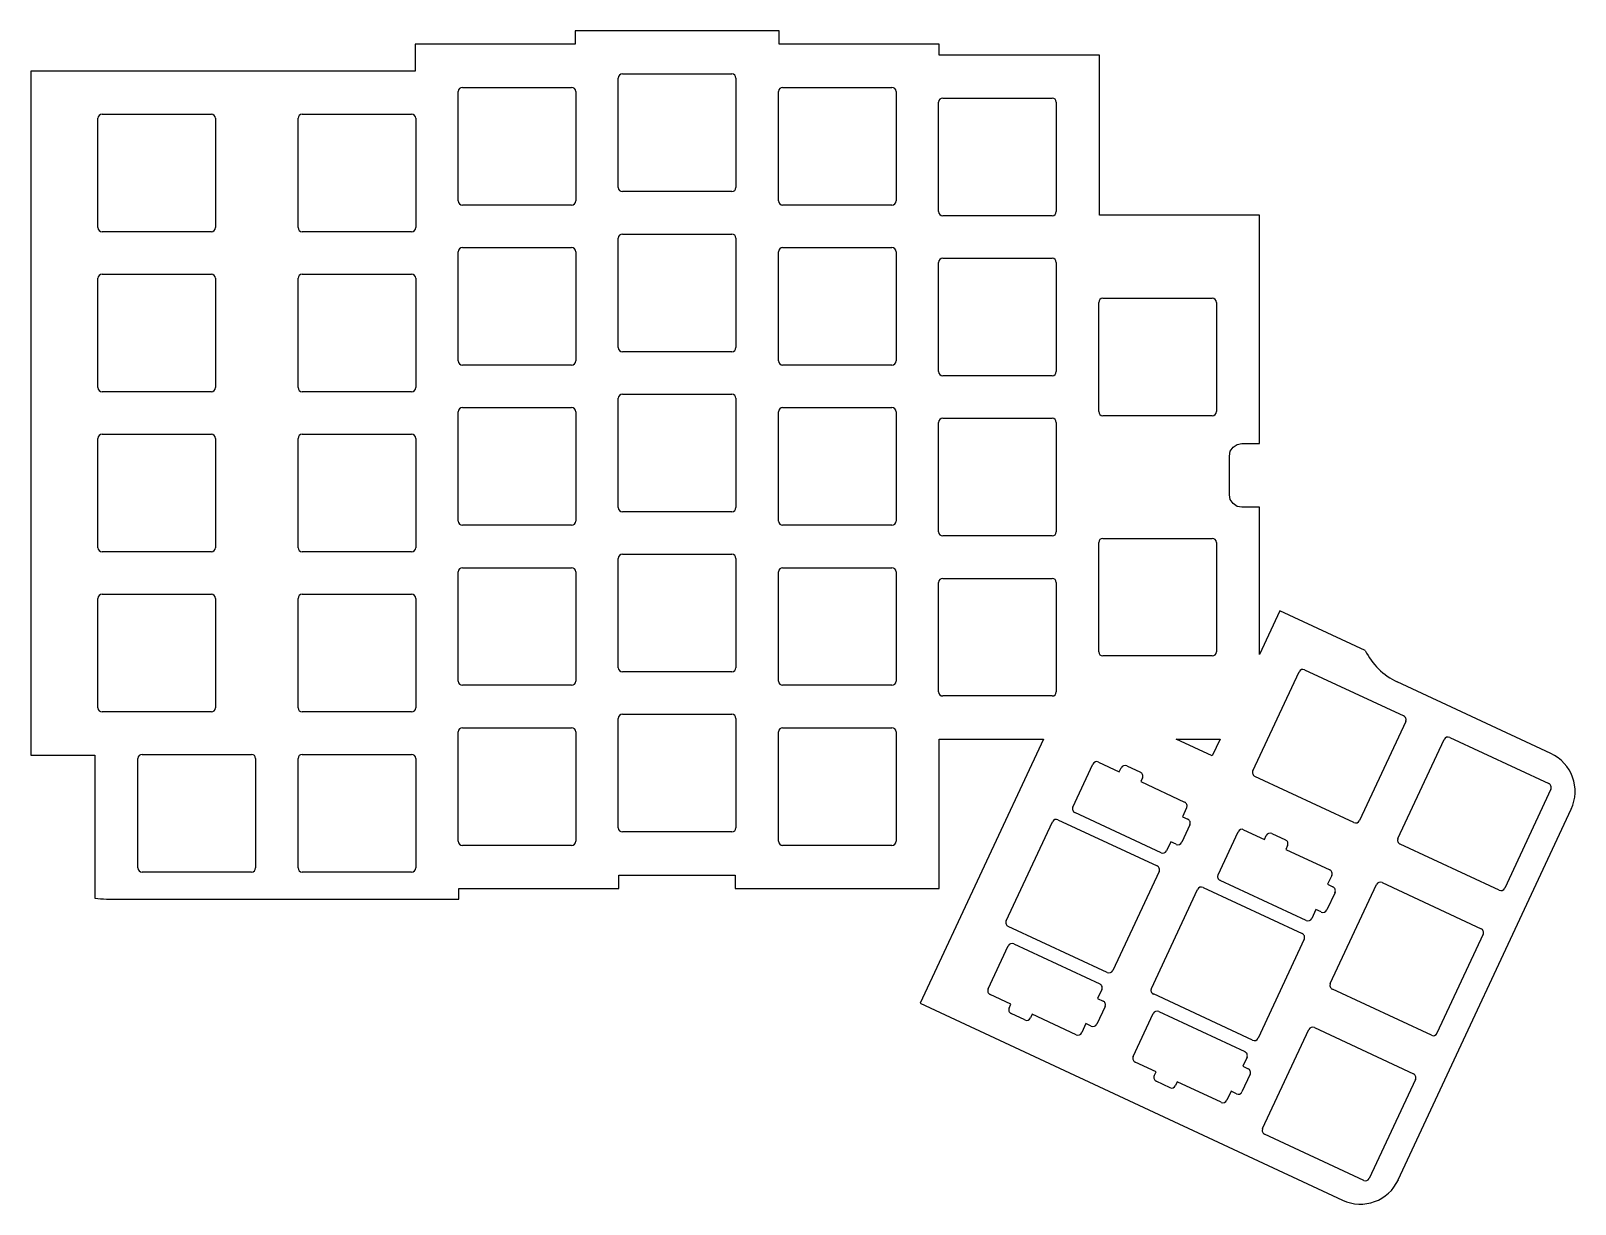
# Model space of a CAD drawing. Header units: millimetres. Extents: x -76 to 107, y -90 to 50.
import ezdxf

# ---------------------------------------------------------------- set-up
doc = ezdxf.new("R2010")
doc.units = ezdxf.units.MM
doc.layers.add('PLATE_OUTLINE', color=7, linetype='Continuous')
doc.layers.add('SWITCH_CUTOUTS', color=7, linetype='Continuous')

msp = doc.modelspace()

# ---------------------------------------------------------------- linework, layer by layer
at = {"layer": 'PLATE_OUTLINE'}
for p, q in [((-11.66, 49.9), (-11.66, 48.3)), ((12.59, 49.9), (-11.66, 49.9)), ((12.59, 48.3), (12.59, 49.9)), ((-11.66, 48.3), (-30.72, 48.3)), ((-30.72, 48.3), (-30.72, 45.12)), ((31.63, 48.3), (12.59, 48.3)), ((31.63, 47.02), (31.63, 48.3)), ((50.69, 47.02), (31.63, 47.02)), ((50.69, 27.98), (50.69, 47.02)), ((-30.72, 45.12), (-76.42, 45.12)), ((-76.42, 45.12), (-76.42, -36.28)), ((69.74, 27.98), (50.69, 27.98)), ((69.74, 0.8), (69.74, 27.98)), ((66.26, -0.13), (66.59, 0.36)), ((66.59, 0.36), (67.08, 0.69)), ((67.08, 0.69), (67.65, 0.8)), ((67.65, 0.8), (69.74, 0.8)), ((66.15, -0.7), (66.26, -0.13)), ((66.15, -5.3), (66.15, -0.7)), ((66.26, -5.87), (66.15, -5.3)), ((66.59, -6.36), (66.26, -5.87)), ((67.08, -6.69), (66.59, -6.36)), ((67.65, -6.8), (67.08, -6.69)), ((69.74, -6.8), (67.65, -6.8)), ((69.74, -24.33), (69.74, -6.8)), ((72.17, -19.11), (69.74, -24.33)), ((82.32, -23.84), (72.17, -19.11)), ((104.39, -36.08), (86.12, -27.56)), ((44.04, -34.37), (29.37, -65.82)), ((31.63, -52.15), (31.63, -34.37)), ((31.63, -34.37), (44.04, -34.37)), ((-76.42, -36.28), (-68.81, -36.28)), ((-68.81, -36.28), (-68.81, -53.3)), ((86.25, -86.83), (106.81, -42.73)), ((-6.47, -52.15), (-6.47, -50.56)), ((-6.47, -50.56), (7.38, -50.56)), ((7.38, -50.56), (7.38, -52.15)), ((-25.51, -53.41), (-25.51, -52.15)), ((-25.51, -52.15), (-6.47, -52.15)), ((7.38, -52.15), (31.63, -52.15)), ((-67.42, -53.41), (-25.51, -53.41)), ((29.37, -65.82), (79.6, -89.25))]:
    msp.add_line(p, q, dxfattribs=at)
for centre, radius, start, end in [((89.5, -20.31), 8, 206.1516, 244.9997), ((102.28, -40.62), 5, -384.9996, -295.0003), ((-67.42, -44.41), 9, -458.931, -450), ((81.72, -84.71), 5, -474.996, -384.9996)]:
    msp.add_arc(centre, radius, start, end, dxfattribs=at)
at = {"layer": 'SWITCH_CUTOUTS'}
for p, q in [((-6.54, 31.27), (-6.54, 44.27)), ((-6.04, 44.77), (6.96, 44.77)), ((7.46, 44.27), (7.46, 31.27)), ((-25.59, 29.67), (-25.59, 42.67)), ((-25.09, 43.17), (-12.09, 43.17)), ((-11.59, 42.67), (-11.59, 29.67)), ((12.51, 29.67), (12.51, 42.67)), ((13.01, 43.17), (26.01, 43.17)), ((26.51, 42.67), (26.51, 29.67)), ((31.56, 28.4), (31.56, 41.4)), ((32.06, 41.9), (45.06, 41.9)), ((45.56, 41.4), (45.56, 28.4)), ((-68.45, 26.49), (-68.45, 39.49)), ((-67.95, 39.99), (-54.95, 39.99)), ((-54.45, 39.49), (-54.45, 26.49)), ((-44.64, 26.49), (-44.64, 39.49)), ((-44.14, 39.99), (-31.14, 39.99)), ((-30.64, 39.49), (-30.64, 26.49)), ((6.96, 30.77), (-6.04, 30.77)), ((-12.09, 29.17), (-25.09, 29.17)), ((26.01, 29.17), (13.01, 29.17)), ((45.06, 27.9), (32.06, 27.9)), ((-54.95, 25.99), (-67.95, 25.99)), ((-31.14, 25.99), (-44.14, 25.99)), ((-6.04, 25.72), (6.96, 25.72)), ((-25.09, 24.12), (-12.09, 24.12)), ((-6.54, 12.22), (-6.54, 25.22)), ((7.46, 25.22), (7.46, 12.22)), ((13.01, 24.12), (26.01, 24.12)), ((-25.59, 10.62), (-25.59, 23.62)), ((-11.59, 23.62), (-11.59, 10.62)), ((12.51, 10.62), (12.51, 23.62)), ((26.51, 23.62), (26.51, 10.62)), ((31.56, 9.35), (31.56, 22.35)), ((32.06, 22.85), (45.06, 22.85)), ((45.56, 22.35), (45.56, 9.35)), ((-68.45, 7.45), (-68.45, 20.45)), ((-67.95, 20.95), (-54.95, 20.95)), ((-54.45, 20.45), (-54.45, 7.45)), ((-44.64, 7.45), (-44.64, 20.45)), ((-44.14, 20.95), (-31.14, 20.95)), ((-30.64, 20.45), (-30.64, 7.45)), ((50.61, 4.59), (50.61, 17.59)), ((51.11, 18.09), (64.11, 18.09)), ((64.61, 17.59), (64.61, 4.59)), ((6.96, 11.72), (-6.04, 11.72)), ((-12.09, 10.12), (-25.09, 10.12)), ((26.01, 10.12), (13.01, 10.12)), ((45.06, 8.85), (32.06, 8.85)), ((-54.95, 6.95), (-67.95, 6.95)), ((-31.14, 6.95), (-44.14, 6.95)), ((-6.54, -6.83), (-6.54, 6.17)), ((-6.04, 6.67), (6.96, 6.67)), ((7.46, 6.17), (7.46, -6.83)), ((-25.59, -8.43), (-25.59, 4.57)), ((-25.09, 5.07), (-12.09, 5.07)), ((-11.59, 4.57), (-11.59, -8.43)), ((12.51, -8.43), (12.51, 4.57)), ((13.01, 5.07), (26.01, 5.07)), ((26.51, 4.57), (26.51, -8.43)), ((32.06, 3.8), (45.06, 3.8)), ((64.11, 4.09), (51.11, 4.09)), ((-67.95, 1.9), (-54.95, 1.9)), ((-44.14, 1.9), (-31.14, 1.9)), ((31.56, -9.7), (31.56, 3.3)), ((45.56, 3.3), (45.56, -9.7)), ((-68.45, -11.6), (-68.45, 1.4)), ((-54.45, 1.4), (-54.45, -11.6)), ((-44.64, -11.6), (-44.64, 1.4)), ((-30.64, 1.4), (-30.64, -11.6)), ((6.96, -7.33), (-6.04, -7.33)), ((-12.09, -8.93), (-25.09, -8.93)), ((26.01, -8.93), (13.01, -8.93)), ((45.06, -10.2), (32.06, -10.2)), ((50.61, -23.99), (50.61, -10.99)), ((51.11, -10.49), (64.11, -10.49)), ((64.61, -10.99), (64.61, -23.99)), ((-54.95, -12.1), (-67.95, -12.1)), ((-31.14, -12.1), (-44.14, -12.1)), ((-6.04, -12.38), (6.96, -12.38)), ((-25.59, -27.48), (-25.59, -14.48)), ((-25.09, -13.98), (-12.09, -13.98)), ((-11.59, -14.48), (-11.59, -27.48)), ((-6.54, -25.88), (-6.54, -12.88)), ((7.46, -12.88), (7.46, -25.88)), ((12.51, -27.48), (12.51, -14.48)), ((13.01, -13.98), (26.01, -13.98)), ((26.51, -14.48), (26.51, -27.48)), ((31.56, -28.75), (31.56, -15.75)), ((32.06, -15.25), (45.06, -15.25)), ((45.56, -15.75), (45.56, -28.75)), ((-68.45, -30.65), (-68.45, -17.65)), ((-67.95, -17.15), (-54.95, -17.15)), ((-54.45, -17.65), (-54.45, -30.65)), ((-44.64, -30.65), (-44.64, -17.65)), ((-44.14, -17.15), (-31.14, -17.15)), ((-30.64, -17.65), (-30.64, -30.65)), ((64.11, -24.49), (51.11, -24.49)), ((6.96, -26.38), (-6.04, -26.38)), ((68.95, -38.15), (74.44, -26.37)), ((75.1, -26.13), (86.89, -31.62)), ((-12.09, -27.98), (-25.09, -27.98)), ((26.01, -27.98), (13.01, -27.98)), ((45.06, -29.25), (32.06, -29.25)), ((-54.95, -31.15), (-67.95, -31.15)), ((-31.14, -31.15), (-44.14, -31.15)), ((-25.09, -33.03), (-12.09, -33.03)), ((-6.54, -44.93), (-6.54, -31.93)), ((-6.04, -31.43), (6.96, -31.43)), ((7.46, -31.93), (7.46, -44.93)), ((13.01, -33.03), (26.01, -33.03)), ((87.13, -32.29), (81.63, -44.07)), ((-25.59, -46.53), (-25.59, -33.53)), ((-11.59, -33.53), (-11.59, -46.53)), ((12.51, -46.53), (12.51, -33.53)), ((26.51, -33.53), (26.51, -46.53)), ((59.84, -34.37), (65.05, -34.37)), ((64.12, -36.37), (59.84, -34.37)), ((65.05, -34.37), (64.12, -36.37)), ((86.21, -46.2), (91.7, -34.42)), ((92.37, -34.18), (104.15, -39.67)), ((-63.69, -49.7), (-63.69, -36.7)), ((-63.19, -36.2), (-50.19, -36.2)), ((-49.69, -36.7), (-49.69, -49.7)), ((-44.64, -49.7), (-44.64, -36.7)), ((-44.14, -36.2), (-31.14, -36.2)), ((-30.64, -36.7), (-30.64, -49.7)), ((47.54, -42.47), (49.92, -37.35)), ((50.59, -37.11), (53.06, -38.26)), ((53.06, -38.26), (53.27, -37.81)), ((53.94, -37.57), (55.57, -38.33)), ((55.81, -38.99), (55.6, -39.44)), ((55.6, -39.44), (60.83, -41.88)), ((80.97, -44.31), (69.19, -38.82)), ((104.39, -40.34), (98.9, -52.12)), ((45.76, -43.97), (57.55, -49.47)), ((58.02, -47.91), (47.78, -43.13)), ((61.07, -42.55), (60.58, -43.61)), ((60.58, -43.61), (61.21, -43.91)), ((6.96, -45.43), (-6.04, -45.43)), ((39.61, -56), (45.1, -44.22)), ((61.45, -44.57), (60.48, -46.66)), ((64.8, -50.52), (67.19, -45.4)), ((67.85, -45.16), (70.33, -46.31)), ((70.33, -46.31), (70.54, -45.86)), ((71.2, -45.62), (72.83, -46.38)), ((-12.09, -47.03), (-25.09, -47.03)), ((26.01, -47.03), (13.01, -47.03)), ((59.18, -46.6), (58.68, -47.67)), ((59.82, -46.9), (59.18, -46.6)), ((73.08, -47.04), (72.87, -47.5)), ((72.87, -47.5), (78.09, -49.93)), ((98.23, -52.36), (86.45, -46.87)), ((-50.19, -50.2), (-63.19, -50.2)), ((-31.14, -50.2), (-44.14, -50.2)), ((57.79, -50.13), (52.29, -61.91)), ((75.28, -55.96), (65.04, -51.19)), ((78.34, -50.6), (77.84, -51.66)), ((56.87, -64.05), (62.36, -52.27)), ((63.03, -52.03), (74.81, -57.52)), ((78.72, -52.62), (77.74, -54.71)), ((77.84, -51.66), (78.47, -51.96)), ((78.16, -63.47), (83.65, -51.68)), ((84.32, -51.44), (96.1, -56.94)), ((76.45, -54.65), (75.95, -55.72)), ((77.08, -54.95), (76.45, -54.65)), ((51.63, -62.16), (39.85, -56.66)), ((40.5, -58.75), (50.74, -63.52)), ((75.05, -58.18), (69.56, -69.97)), ((96.34, -57.6), (90.85, -69.38)), ((37.45, -64.11), (39.83, -58.99)), ((50.98, -64.19), (50.48, -65.25)), ((90.18, -69.62), (78.4, -64.13)), ((40.16, -65.93), (37.69, -64.77)), ((39.95, -66.38), (40.16, -65.93)), ((50.48, -65.25), (51.12, -65.55)), ((68.89, -70.21), (57.11, -64.71)), ((41.82, -67.8), (40.19, -67.04)), ((42.7, -67.11), (42.49, -67.56)), ((47.93, -69.55), (42.7, -67.11)), ((51.36, -66.21), (50.39, -68.3)), ((54.71, -72.16), (57.1, -67.04)), ((57.76, -66.8), (68, -71.57)), ((49.09, -68.24), (48.59, -69.31)), ((49.72, -68.54), (49.09, -68.24)), ((70.11, -80.73), (75.6, -68.95)), ((76.27, -68.71), (88.05, -74.2)), ((57.43, -73.98), (54.95, -72.82)), ((68.25, -72.24), (67.75, -73.3)), ((67.75, -73.3), (68.38, -73.6)), ((57.22, -74.43), (57.43, -73.98)), ((59.09, -75.86), (57.46, -75.1)), ((59.96, -75.16), (59.75, -75.61)), ((65.19, -77.6), (59.96, -75.16)), ((68.63, -74.26), (67.65, -76.35)), ((88.29, -74.87), (82.8, -86.65)), ((66.35, -76.29), (65.86, -77.36)), ((66.99, -76.59), (66.35, -76.29)), ((82.13, -86.89), (70.35, -81.4))]:
    msp.add_line(p, q, dxfattribs=at)
for centre, start, end in [((-6.04, 44.27), 90, 180), ((6.96, 44.27), 0, 90), ((-25.09, 42.67), 90, 180), ((-12.09, 42.67), 0, 90), ((13.01, 42.67), 90, 180), ((26.01, 42.67), 0, 90), ((32.06, 41.4), 90, 180), ((45.06, 41.4), 0, 90), ((-67.95, 39.49), 90, 180), ((-54.95, 39.49), 0, 90), ((-44.14, 39.49), 90, 180), ((-31.14, 39.49), 0, 90), ((-6.04, 31.27), 180, 270), ((6.96, 31.27), 270, 360), ((-25.09, 29.67), 180, 270), ((-12.09, 29.67), 270, 360), ((13.01, 29.67), 180, 270), ((26.01, 29.67), 270, 360), ((32.06, 28.4), 180, 270), ((45.06, 28.4), 270, 360), ((-67.95, 26.49), 180, 270), ((-54.95, 26.49), 270, 360), ((-44.14, 26.49), 180, 270), ((-31.14, 26.49), 270, 360), ((-6.04, 25.22), 90, 180), ((6.96, 25.22), 0, 90), ((-25.09, 23.62), 90, 180), ((-12.09, 23.62), 0, 90), ((13.01, 23.62), 90, 180), ((26.01, 23.62), 0, 90), ((32.06, 22.35), 90, 180), ((45.06, 22.35), 0, 90), ((-67.95, 20.45), 90, 180), ((-54.95, 20.45), 0, 90), ((-44.14, 20.45), 90, 180), ((-31.14, 20.45), 0, 90), ((51.11, 17.59), 90, 180), ((64.11, 17.59), 0, 90), ((-6.04, 12.22), 180, 270), ((6.96, 12.22), 270, 360), ((-25.09, 10.62), 180, 270), ((-12.09, 10.62), 270, 360), ((13.01, 10.62), 180, 270), ((26.01, 10.62), 270, 360), ((32.06, 9.35), 180, 270), ((45.06, 9.35), 270, 360), ((-67.95, 7.45), 180, 270), ((-54.95, 7.45), 270, 360), ((-44.14, 7.45), 180, 270), ((-31.14, 7.45), 270, 360), ((-6.04, 6.17), 90, 180), ((6.96, 6.17), 0, 90), ((-25.09, 4.57), 90, 180), ((-12.09, 4.57), 0, 90), ((13.01, 4.57), 90, 180), ((26.01, 4.57), 0, 90), ((32.06, 3.3), 90, 180), ((45.06, 3.3), 0, 90), ((51.11, 4.59), 180, 270), ((64.11, 4.59), 270, 360), ((-67.95, 1.4), 90, 180), ((-54.95, 1.4), 0, 90), ((-44.14, 1.4), 90, 180), ((-31.14, 1.4), 0, 90), ((-6.04, -6.83), 180, 270), ((6.96, -6.83), 270, 360), ((-25.09, -8.43), 180, 270), ((-12.09, -8.43), 270, 360), ((13.01, -8.43), 180, 270), ((26.01, -8.43), 270, 360), ((32.06, -9.7), 180, 270), ((45.06, -9.7), 270, 360), ((51.11, -10.99), 90, 180), ((64.11, -10.99), 0, 90), ((-67.95, -11.6), 180, 270), ((-54.95, -11.6), 270, 360), ((-44.14, -11.6), 180, 270), ((-31.14, -11.6), 270, 360), ((-6.04, -12.88), 90, 180), ((6.96, -12.88), 0, 90), ((-25.09, -14.48), 90, 180), ((-12.09, -14.48), 0, 90), ((13.01, -14.48), 90, 180), ((26.01, -14.48), 0, 90), ((32.06, -15.75), 90, 180), ((45.06, -15.75), 0, 90), ((-67.95, -17.65), 90, 180), ((-54.95, -17.65), 0, 90), ((-44.14, -17.65), 90, 180), ((-31.14, -17.65), 0, 90), ((51.11, -23.99), 180, 270), ((64.11, -23.99), 270, 360), ((-25.09, -27.48), 180, 270), ((-12.09, -27.48), 270, 360), ((-6.04, -25.88), 180, 270), ((6.96, -25.88), 270, 360), ((13.01, -27.48), 180, 270), ((26.01, -27.48), 270, 360), ((74.89, -26.58), 65, 155), ((32.06, -28.75), 180, 270), ((45.06, -28.75), 270, 360), ((-67.95, -30.65), 180, 270), ((-54.95, -30.65), 270, 360), ((-44.14, -30.65), 180, 270), ((-31.14, -30.65), 270, 360), ((-25.09, -33.53), 90, 180), ((-12.09, -33.53), 0, 90), ((-6.04, -31.93), 90, 180), ((6.96, -31.93), 0, 90), ((13.01, -33.53), 90, 180), ((26.01, -33.53), 0, 90), ((86.67, -32.08), -25, 65), ((92.16, -34.63), 65, 155), ((-63.19, -36.7), 90, 180), ((-50.19, -36.7), 0, 90), ((-44.14, -36.7), 90, 180), ((-31.14, -36.7), 0, 90), ((50.38, -37.56), 65, 155), ((53.73, -38.02), 65, 155), ((55.36, -38.78), -25, 65), ((69.4, -38.36), 155, 245), ((103.94, -40.12), -25, 65), ((60.62, -42.34), -25, 65), ((45.55, -44.43), 65, 155), ((47.99, -42.68), -205, -115), ((61, -44.36), -25, 65), ((81.18, -43.86), 245, 335), ((-6.04, -44.93), 180, 270), ((6.96, -44.93), 270, 360), ((67.64, -45.61), 65, 155), ((70.99, -46.07), 65, 155), ((-25.09, -46.53), 180, 270), ((-12.09, -46.53), 270, 360), ((13.01, -46.53), 180, 270), ((26.01, -46.53), 270, 360), ((58.23, -47.46), -115, -25), ((60.03, -46.45), -115, -25), ((72.62, -46.83), -25, 65), ((86.66, -46.41), 155, 245), ((57.34, -49.92), -25, 65), ((-63.19, -49.7), 180, 270), ((-50.19, -49.7), 270, 360), ((-44.14, -49.7), 180, 270), ((-31.14, -49.7), 270, 360), ((65.25, -50.73), -205, -115), ((77.88, -50.39), -25, 65), ((84.11, -51.9), 65, 155), ((62.82, -52.48), 65, 155), ((78.26, -52.41), -25, 65), ((98.45, -51.91), 245, 335), ((77.29, -54.5), -115, -25), ((40.06, -56.21), 155, 245), ((75.5, -55.51), -115, -25), ((95.89, -57.39), -25, 65), ((40.29, -59.2), 65, 155), ((74.6, -57.97), -25, 65), ((51.84, -61.7), 245, 335), ((37.9, -64.32), -205, -115), ((50.53, -63.97), -25, 65), ((57.32, -64.26), 155, 245), ((78.61, -63.68), 155, 245), ((50.91, -66), -25, 65), ((40.4, -66.59), -205, -115), ((42.04, -67.35), -115, -25), ((57.55, -67.25), 65, 155), ((48.14, -69.1), -115, -25), ((49.94, -68.08), -115, -25), ((76.06, -69.16), 65, 155), ((90.4, -69.17), 245, 335), ((67.79, -72.03), -25, 65), ((69.11, -69.76), 245, 335), ((55.16, -72.37), -205, -115), ((57.67, -74.64), -205, -115), ((68.17, -74.05), -25, 65), ((87.84, -74.66), -25, 65), ((59.3, -75.4), -115, -25), ((67.2, -76.14), -115, -25), ((65.4, -77.15), -115, -25), ((70.56, -80.94), 155, 245), ((82.34, -86.44), 245, 335)]:
    msp.add_arc(centre, 0.5, start, end, dxfattribs=at)

doc.saveas('drawing.dxf')
